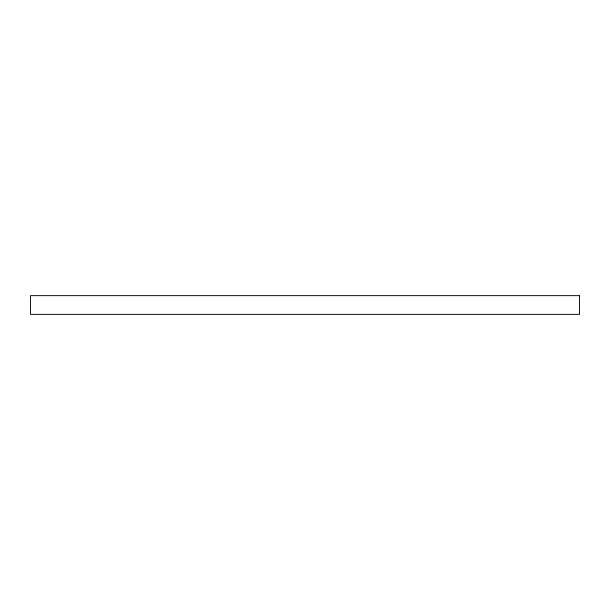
<?xml version="1.0" encoding="UTF-8"?>
<svg xmlns="http://www.w3.org/2000/svg" width="610" height="610" viewBox="0 0 610 610"><rect width="100%" height="100%" fill="white"/><g stroke="black" fill="none" stroke-linecap="round" stroke-linejoin="round"><path stroke-width="0.91" d="M579.5 295.644L30.5 295.644L30.5 314.356L579.5 314.356L579.5 295.644"/></g></svg>
